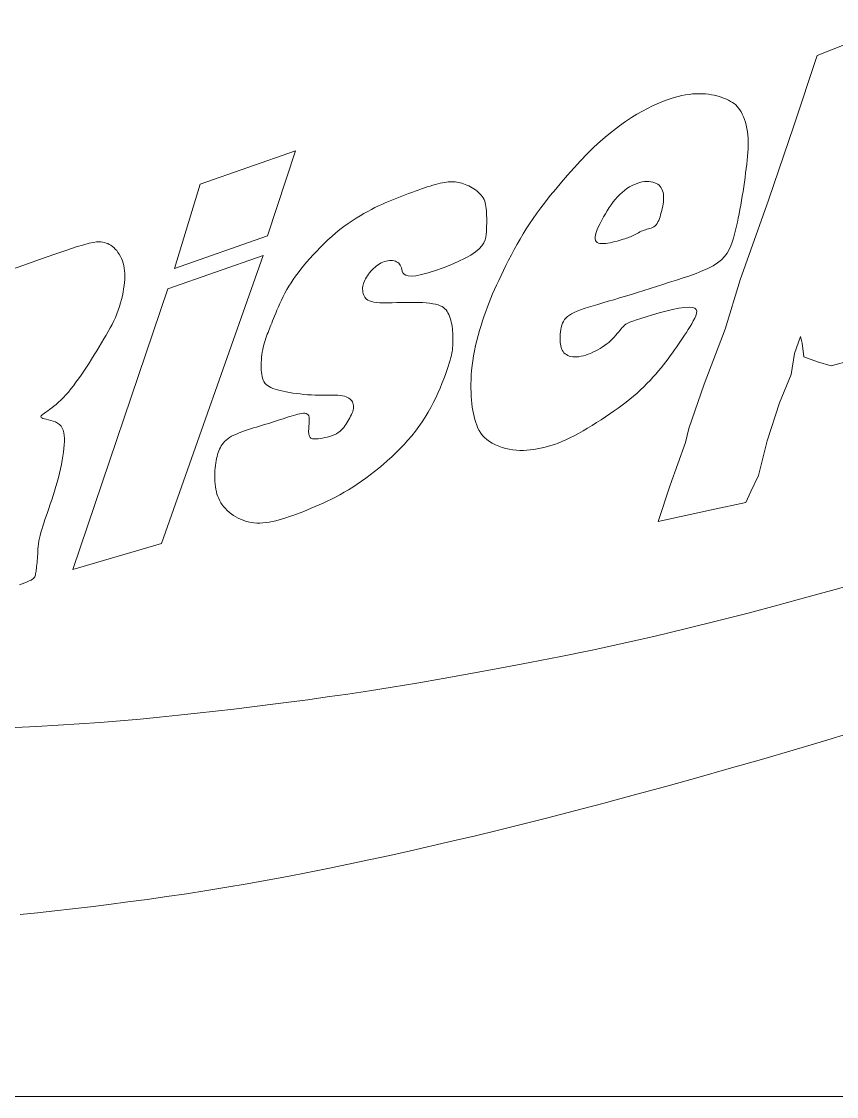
# Model space of a CAD drawing. Header units: millimetres. Extents: x 200 to 5740, y 200 to 4000.
# Drawn here: x 1453.2 to 1551.5, y 204.5 to 334.2 of the extents above; entities that cross this region are included whole.
import ezdxf
from ezdxf.enums import TextEntityAlignment as Align

# ---------------------------------------------------------------- set-up
doc = ezdxf.new("R2010")
doc.units = ezdxf.units.MM
doc.header["$LTSCALE"] = 20
for name, color, linetype, lineweight in [('圖框層', 7, 'Continuous', 20), ('標題 (ISO)', 7, 'Continuous', 50), ('輪廓線層', 7, 'Continuous', 13)]:
    doc.layers.add(name, color=color, linetype=linetype, lineweight=lineweight)
doc.styles.add('文字型式124', font='kaiu.ttf')
doc.styles.add('文字型式61', font='kaiu.ttf')
doc.styles.add('文字型式65', font='kaiu.ttf')
doc.styles.add('文字型式85', font='kaiu.ttf')
doc.styles.add('文字型式88', font='kaiu.ttf')

# ---------------------------------------------------------------- blocks, each defined once
blk = doc.blocks.new('標題欄框 ISO')
at = {"layer": '圖框層', "color": 7}
blk.add_line((85.948, 15.0347), (362.948, 15.0347), dxfattribs=at)
at = {"layer": '輪廓線層', "color": 116}
for p, q in [((153.4051, 21.3137), (153.9165, 21.5191)), ((153.2639, 20.889), (153.4051, 21.3137)), ((152.59, 21.0724), (152.612, 21.0765)), ((152.612, 21.0765), (152.6335, 21.0797)), ((152.6335, 21.0797), (152.6543, 21.0819)), ((152.6543, 21.0819), (152.6745, 21.0832)), ((152.6745, 21.0832), (152.6941, 21.0836)), ((152.6941, 21.0836), (152.7132, 21.0832)), ((152.7132, 21.0832), (152.7317, 21.0821)), ((152.7317, 21.0821), (152.7497, 21.0801)), ((152.7497, 21.0801), (152.7672, 21.0774)), ((152.7672, 21.0774), (152.7841, 21.0741)), ((152.3822, 20.9949), (152.412, 21.0097)), ((152.412, 21.0097), (152.4406, 21.0229)), ((152.4406, 21.0229), (152.468, 21.0345)), ((152.468, 21.0345), (152.4942, 21.0447)), ((152.4942, 21.0447), (152.5195, 21.0534)), ((152.5195, 21.0534), (152.5438, 21.0609)), ((152.5438, 21.0609), (152.5672, 21.0672)), ((152.5672, 21.0672), (152.59, 21.0724)), ((152.7841, 21.0741), (152.8004, 21.0701)), ((152.8004, 21.0701), (152.8161, 21.0657)), ((152.8161, 21.0657), (152.8311, 21.0607)), ((152.8311, 21.0607), (152.8453, 21.0554)), ((152.8453, 21.0554), (152.8588, 21.0497)), ((152.8588, 21.0497), (152.8714, 21.0437)), ((152.8714, 21.0437), (152.8832, 21.0375)), ((152.8832, 21.0375), (152.8942, 21.0308)), ((152.8942, 21.0308), (152.9044, 21.0237)), ((152.9044, 21.0237), (152.914, 21.0158)), ((152.914, 21.0158), (152.9229, 21.0071)), ((152.2847, 20.9391), (152.3184, 20.9598)), ((152.3184, 20.9598), (152.351, 20.9783)), ((152.351, 20.9783), (152.3822, 20.9949)), ((152.9229, 21.0071), (152.9313, 20.9973)), ((152.9313, 20.9973), (152.9392, 20.9863)), ((152.9392, 20.9863), (152.9467, 20.974)), ((152.9467, 20.974), (152.9537, 20.9602)), ((152.9537, 20.9602), (152.9604, 20.945)), ((152.9604, 20.945), (152.9665, 20.9286)), ((152.1764, 20.8625), (152.2136, 20.8907)), ((152.2136, 20.8907), (152.2497, 20.9161)), ((152.2497, 20.9161), (152.2847, 20.9391)), ((152.9665, 20.9286), (152.972, 20.9112)), ((152.972, 20.9112), (152.9769, 20.8929)), ((152.9769, 20.8929), (152.9811, 20.8739)), ((153.111, 20.4407), (153.2639, 20.889)), ((152.0992, 20.7973), (152.1383, 20.8315)), ((152.1383, 20.8315), (152.1764, 20.8625)), ((152.9811, 20.8739), (152.9845, 20.8544)), ((152.9845, 20.8544), (152.987, 20.8345)), ((152.987, 20.8345), (152.9886, 20.8143)), ((152.019, 20.7203), (152.0593, 20.7601)), ((152.0593, 20.7601), (152.0992, 20.7973)), ((152.9884, 20.7514), (152.987, 20.7293)), ((152.9892, 20.7729), (152.9884, 20.7514)), ((152.9886, 20.8143), (152.9893, 20.7938)), ((152.9893, 20.7938), (152.9892, 20.7729)), ((149.686, 20.5378), (150.2595, 20.7397)), ((150.2595, 20.7397), (150.0901, 20.2253)), ((151.9788, 20.6787), (152.019, 20.7203)), ((152.9851, 20.7064), (152.9827, 20.6826)), ((152.987, 20.7293), (152.9851, 20.7064)), ((151.9006, 20.5929), (151.9391, 20.636)), ((151.9391, 20.636), (151.9788, 20.6787)), ((152.9769, 20.6321), (152.9736, 20.6054)), ((152.98, 20.6579), (152.9769, 20.6321)), ((152.9827, 20.6826), (152.98, 20.6579)), ((151.8635, 20.5502), (151.9006, 20.5929)), ((152.97, 20.5781), (152.9662, 20.5503)), ((152.9736, 20.6054), (152.97, 20.5781)), ((149.5296, 20.0299), (149.686, 20.5378)), ((150.961, 20.4883), (150.9807, 20.4955)), ((150.9807, 20.4955), (150.9999, 20.5024)), ((150.9999, 20.5024), (151.0187, 20.509)), ((151.0187, 20.509), (151.0368, 20.5152)), ((151.0368, 20.5152), (151.0543, 20.521)), ((151.0543, 20.521), (151.0712, 20.5264)), ((151.0712, 20.5264), (151.0874, 20.5313)), ((151.0874, 20.5313), (151.1029, 20.5357)), ((151.1029, 20.5357), (151.1177, 20.5397)), ((151.1177, 20.5397), (151.1318, 20.5431)), ((151.1318, 20.5431), (151.1451, 20.5461)), ((151.1451, 20.5461), (151.1577, 20.5485)), ((151.1577, 20.5485), (151.1697, 20.5503)), ((151.1697, 20.5503), (151.181, 20.5516)), ((151.181, 20.5516), (151.1919, 20.5525)), ((151.1919, 20.5525), (151.2025, 20.5527)), ((151.2025, 20.5527), (151.2128, 20.5525)), ((151.2128, 20.5525), (151.2229, 20.5517)), ((151.2229, 20.5517), (151.2329, 20.5505)), ((151.2329, 20.5505), (151.2429, 20.5487)), ((151.2429, 20.5487), (151.253, 20.5464)), ((151.253, 20.5464), (151.2632, 20.5436)), ((151.2632, 20.5436), (151.2733, 20.5403)), ((151.2733, 20.5403), (151.2835, 20.5365)), ((151.2835, 20.5365), (151.2937, 20.5322)), ((151.2937, 20.5322), (151.3039, 20.5274)), ((151.3039, 20.5274), (151.3142, 20.522)), ((151.3142, 20.522), (151.3245, 20.5162)), ((151.3245, 20.5162), (151.3347, 20.5099)), ((151.3347, 20.5099), (151.3446, 20.5031)), ((151.3446, 20.5031), (151.3542, 20.4959)), ((151.3542, 20.4959), (151.3632, 20.4883)), ((151.796, 20.4688), (151.8285, 20.5086)), ((151.8285, 20.5086), (151.8635, 20.5502)), ((152.2284, 20.4884), (152.2429, 20.5004)), ((152.2429, 20.5004), (152.2579, 20.5112)), ((152.2579, 20.5112), (152.2732, 20.5209)), ((152.2732, 20.5209), (152.2886, 20.5294)), ((152.2886, 20.5294), (152.3041, 20.5368)), ((152.3041, 20.5368), (152.3194, 20.5429)), ((152.3194, 20.5429), (152.3346, 20.5477)), ((152.3346, 20.5477), (152.3494, 20.5512)), ((152.3494, 20.5512), (152.3637, 20.5535)), ((152.3637, 20.5535), (152.3774, 20.5544)), ((152.3774, 20.5544), (152.3905, 20.5542)), ((152.3905, 20.5542), (152.4029, 20.5528)), ((152.4029, 20.5528), (152.4146, 20.5504)), ((152.4146, 20.5504), (152.4253, 20.5469)), ((152.4253, 20.5469), (152.4352, 20.5424)), ((152.4352, 20.5424), (152.444, 20.5371)), ((152.444, 20.5371), (152.4519, 20.5309)), ((152.4519, 20.5309), (152.4586, 20.524)), ((152.4586, 20.524), (152.4644, 20.5162)), ((152.4644, 20.5162), (152.4692, 20.5077)), ((152.4692, 20.5077), (152.473, 20.4985)), ((152.473, 20.4985), (152.4759, 20.4886)), ((152.958, 20.4941), (152.9536, 20.4662)), ((152.9622, 20.5222), (152.958, 20.4941)), ((152.9662, 20.5503), (152.9622, 20.5222)), ((150.8001, 20.4245), (150.8201, 20.433)), ((150.8201, 20.433), (150.84, 20.4412)), ((150.84, 20.4412), (150.8601, 20.4493)), ((150.8601, 20.4493), (150.8803, 20.4573)), ((150.8803, 20.4573), (150.9006, 20.4653)), ((150.9006, 20.4653), (150.9208, 20.4731)), ((150.9208, 20.4731), (150.941, 20.4808)), ((150.941, 20.4808), (150.961, 20.4883)), ((151.3632, 20.4883), (151.3717, 20.4804)), ((151.3717, 20.4804), (151.3793, 20.4721)), ((151.3793, 20.4721), (151.386, 20.4635)), ((151.386, 20.4635), (151.3918, 20.4545)), ((151.3918, 20.4545), (151.3965, 20.4453)), ((151.3965, 20.4453), (151.4004, 20.4356)), ((151.4004, 20.4356), (151.4036, 20.4253)), ((151.7393, 20.3961), (151.7663, 20.4314)), ((151.7663, 20.4314), (151.796, 20.4688)), ((152.1631, 20.4137), (152.1754, 20.4304)), ((152.1754, 20.4304), (152.188, 20.4463)), ((152.188, 20.4463), (152.201, 20.4613)), ((152.201, 20.4613), (152.2144, 20.4754)), ((152.2144, 20.4754), (152.2284, 20.4884)), ((152.4759, 20.4886), (152.4779, 20.4781)), ((152.4776, 20.4305), (152.4759, 20.4177)), ((152.4788, 20.4431), (152.4776, 20.4305)), ((152.4779, 20.4781), (152.479, 20.467)), ((152.4793, 20.4552), (152.4788, 20.4431)), ((152.479, 20.467), (152.4793, 20.4552)), ((152.9402, 19.9605), (153.111, 20.4407)), ((152.949, 20.4386), (152.9443, 20.4116)), ((152.9536, 20.4662), (152.949, 20.4386)), ((150.6492, 20.3472), (150.6726, 20.361)), ((150.6726, 20.361), (150.6953, 20.3737)), ((150.6953, 20.3737), (150.7173, 20.3854)), ((150.7173, 20.3854), (150.7387, 20.3962)), ((150.7387, 20.3962), (150.7595, 20.4062)), ((150.7595, 20.4062), (150.7799, 20.4156)), ((150.7799, 20.4156), (150.8001, 20.4245)), ((151.4036, 20.4253), (151.4061, 20.4145)), ((151.4061, 20.4145), (151.4081, 20.403)), ((151.4081, 20.403), (151.4096, 20.3908)), ((151.4096, 20.3908), (151.4108, 20.3778)), ((151.4108, 20.3778), (151.4117, 20.3639)), ((151.4117, 20.3639), (151.4123, 20.3493)), ((151.6918, 20.3303), (151.7146, 20.3625)), ((151.7146, 20.3625), (151.7393, 20.3961)), ((152.1281, 20.3592), (152.1396, 20.378)), ((152.1396, 20.378), (152.1512, 20.3962)), ((152.1512, 20.3962), (152.1631, 20.4137)), ((152.4647, 20.3661), (152.4612, 20.3537)), ((152.4679, 20.3788), (152.4647, 20.3661)), ((152.4709, 20.3917), (152.4679, 20.3788)), ((152.4736, 20.4047), (152.4709, 20.3917)), ((152.4759, 20.4177), (152.4736, 20.4047)), ((152.9394, 20.3851), (152.9343, 20.3591)), ((152.9443, 20.4116), (152.9394, 20.3851)), ((150.5522, 20.2822), (150.5767, 20.3)), ((150.5767, 20.3), (150.6012, 20.3168)), ((150.6012, 20.3168), (150.6254, 20.3325)), ((150.6254, 20.3325), (150.6492, 20.3472)), ((151.4123, 20.3493), (151.4127, 20.334)), ((151.4127, 20.3019), (151.4123, 20.2853)), ((151.4127, 20.334), (151.4128, 20.3181)), ((151.4128, 20.3181), (151.4127, 20.3019)), ((151.6509, 20.2684), (151.6707, 20.2991)), ((151.6707, 20.2991), (151.6918, 20.3303)), ((152.0868, 20.2821), (152.0959, 20.301)), ((152.0959, 20.301), (152.106, 20.3204)), ((152.106, 20.3204), (152.1168, 20.3399)), ((152.1168, 20.3399), (152.1281, 20.3592)), ((152.4395, 20.3008), (152.4338, 20.2929)), ((152.4447, 20.3097), (152.4395, 20.3008)), ((152.4494, 20.3196), (152.4447, 20.3097)), ((152.4537, 20.3303), (152.4494, 20.3196)), ((152.4576, 20.3417), (152.4537, 20.3303)), ((152.4612, 20.3537), (152.4576, 20.3417)), ((152.9237, 20.3086), (152.9181, 20.2839)), ((152.9291, 20.3336), (152.9237, 20.3086)), ((152.9343, 20.3591), (152.9291, 20.3336)), ((150.4791, 20.2229), (150.5032, 20.2437)), ((150.5032, 20.2437), (150.5276, 20.2635)), ((150.5276, 20.2635), (150.5522, 20.2822)), ((151.4094, 20.235), (151.4069, 20.2181)), ((151.4107, 20.2518), (151.4094, 20.235)), ((151.4116, 20.2686), (151.4107, 20.2518)), ((151.4123, 20.2853), (151.4116, 20.2686)), ((151.6138, 20.207), (151.632, 20.2378)), ((151.632, 20.2378), (151.6509, 20.2684)), ((152.0658, 20.2186), (152.0682, 20.2319)), ((152.0682, 20.2319), (152.0726, 20.2472)), ((152.0726, 20.2472), (152.0789, 20.264)), ((152.0789, 20.264), (152.0868, 20.2821)), ((152.3038, 20.2317), (152.296, 20.2277)), ((152.3116, 20.236), (152.3038, 20.2317)), ((152.3196, 20.2405), (152.3116, 20.236)), ((152.3277, 20.245), (152.3196, 20.2405)), ((152.3359, 20.2494), (152.3277, 20.245)), ((152.3442, 20.2535), (152.3359, 20.2494)), ((152.3527, 20.2573), (152.3442, 20.2535)), ((152.3613, 20.2606), (152.3527, 20.2573)), ((152.3701, 20.2634), (152.3613, 20.2606)), ((152.379, 20.2658), (152.3701, 20.2634)), ((152.3878, 20.2681), (152.379, 20.2658)), ((152.3964, 20.2705), (152.3878, 20.2681)), ((152.4048, 20.2733), (152.3964, 20.2705)), ((152.4129, 20.2767), (152.4048, 20.2733)), ((152.4205, 20.2809), (152.4129, 20.2767)), ((152.4275, 20.2863), (152.4205, 20.2809)), ((152.4338, 20.2929), (152.4275, 20.2863)), ((152.9063, 20.2356), (152.9, 20.212)), ((152.9123, 20.2596), (152.9063, 20.2356)), ((152.9181, 20.2839), (152.9123, 20.2596)), ((148.9384, 20.159), (148.9829, 20.1724)), ((148.9829, 20.1724), (149.0167, 20.1815)), ((149.0167, 20.1815), (149.0419, 20.187)), ((149.0419, 20.187), (149.0606, 20.1896)), ((149.0606, 20.1896), (149.0747, 20.1902)), ((149.0747, 20.1902), (149.0863, 20.1895)), ((149.0863, 20.1895), (149.0972, 20.188)), ((149.0972, 20.188), (149.1077, 20.1859)), ((149.1077, 20.1859), (149.1179, 20.183)), ((149.1179, 20.183), (149.1278, 20.1793)), ((149.1278, 20.1793), (149.1373, 20.1748)), ((149.1373, 20.1748), (149.1466, 20.1693)), ((149.1466, 20.1693), (149.1557, 20.1629)), ((150.0901, 20.2253), (149.5296, 20.0299)), ((150.4095, 20.1565), (150.4322, 20.1791)), ((150.4322, 20.1791), (150.4554, 20.2013)), ((150.4554, 20.2013), (150.4791, 20.2229)), ((151.3835, 20.1663), (151.3674, 20.1483)), ((151.3949, 20.1839), (151.3835, 20.1663)), ((151.4024, 20.2012), (151.3949, 20.1839)), ((151.4069, 20.2181), (151.4024, 20.2012)), ((151.5784, 20.1438), (151.5959, 20.1756)), ((151.5959, 20.1756), (151.6138, 20.207)), ((152.0657, 20.2074), (152.0658, 20.2186)), ((152.0679, 20.1984), (152.0657, 20.2074)), ((152.0721, 20.1912), (152.0679, 20.1984)), ((152.0782, 20.1859), (152.0721, 20.1912)), ((152.0859, 20.1822), (152.0782, 20.1859)), ((152.0951, 20.18), (152.0859, 20.1822)), ((152.1057, 20.179), (152.0951, 20.18)), ((152.1174, 20.1792), (152.1057, 20.179)), ((152.13, 20.1803), (152.1174, 20.1792)), ((152.1434, 20.1823), (152.13, 20.1803)), ((152.1572, 20.1849), (152.1434, 20.1823)), ((152.1712, 20.188), (152.1572, 20.1849)), ((152.1852, 20.1914), (152.1712, 20.188)), ((152.1988, 20.195), (152.1852, 20.1914)), ((152.2119, 20.1987), (152.1988, 20.195)), ((152.2242, 20.2022), (152.2119, 20.1987)), ((152.2354, 20.2055), (152.2242, 20.2022)), ((152.2457, 20.2086), (152.2354, 20.2055)), ((152.2552, 20.2115), (152.2457, 20.2086)), ((152.2641, 20.2145), (152.2552, 20.2115)), ((152.2725, 20.2175), (152.2641, 20.2145)), ((152.2805, 20.2206), (152.2725, 20.2175)), ((152.2883, 20.224), (152.2805, 20.2206)), ((152.296, 20.2277), (152.2883, 20.224)), ((152.893, 20.1887), (152.8846, 20.1659)), ((152.9, 20.212), (152.893, 20.1887)), ((148.7214, 20.0857), (148.8091, 20.1162)), ((148.8091, 20.1162), (148.8812, 20.1405)), ((148.8812, 20.1405), (148.9384, 20.159)), ((149.1557, 20.1629), (149.1645, 20.1554)), ((149.1645, 20.1554), (149.1732, 20.1467)), ((149.1732, 20.1467), (149.1816, 20.1371)), ((149.1816, 20.1371), (149.1896, 20.1264)), ((149.1896, 20.1264), (149.1972, 20.1149)), ((149.1972, 20.1149), (149.2042, 20.1025)), ((149.2042, 20.1025), (149.2105, 20.0894)), ((150.064, 20.1081), (149.4514, 18.3695)), ((149.4905, 19.9062), (150.064, 20.1081)), ((150.3463, 20.0886), (150.3665, 20.1111)), ((150.3665, 20.1111), (150.3876, 20.1338)), ((150.3876, 20.1338), (150.4095, 20.1565)), ((151.3173, 20.1105), (151.282, 20.0906)), ((151.3456, 20.1297), (151.3173, 20.1105)), ((151.3674, 20.1483), (151.3456, 20.1297)), ((151.5448, 20.0799), (151.5613, 20.1118)), ((151.5613, 20.1118), (151.5784, 20.1438)), ((152.8465, 20.1018), (152.8276, 20.0822)), ((152.8619, 20.1224), (152.8465, 20.1018)), ((152.8744, 20.1438), (152.8619, 20.1224)), ((152.8846, 20.1659), (152.8744, 20.1438)), ((148.5125, 20.0114), (148.621, 20.0503)), ((148.621, 20.0503), (148.7214, 20.0857)), ((149.2105, 20.0894), (149.2161, 20.0757)), ((149.2161, 20.0757), (149.2208, 20.0614)), ((149.2208, 20.0614), (149.2245, 20.0465)), ((149.2245, 20.0465), (149.2274, 20.0312)), ((150.2918, 20.0243), (150.3089, 20.0452)), ((150.3089, 20.0452), (150.327, 20.0666)), ((150.327, 20.0666), (150.3463, 20.0886)), ((150.7392, 20.037), (150.7305, 20.0291)), ((150.7482, 20.0443), (150.7392, 20.037)), ((150.7575, 20.0512), (150.7482, 20.0443)), ((150.7671, 20.0573), (150.7575, 20.0512)), ((150.7769, 20.0626), (150.7671, 20.0573)), ((150.7869, 20.0672), (150.7769, 20.0626)), ((150.797, 20.0708), (150.7869, 20.0672)), ((150.807, 20.0737), (150.797, 20.0708)), ((150.817, 20.0756), (150.807, 20.0737)), ((150.8268, 20.0768), (150.817, 20.0756)), ((150.8362, 20.0771), (150.8268, 20.0768)), ((150.8453, 20.0765), (150.8362, 20.0771)), ((150.8538, 20.0752), (150.8453, 20.0765)), ((150.8618, 20.073), (150.8538, 20.0752)), ((150.8691, 20.0699), (150.8618, 20.073)), ((150.8758, 20.066), (150.8691, 20.0699)), ((150.8818, 20.0612), (150.8758, 20.066)), ((150.8871, 20.0555), (150.8818, 20.0612)), ((150.8916, 20.0488), (150.8871, 20.0555)), ((150.8955, 20.0412), (150.8916, 20.0488)), ((150.8985, 20.0325), (150.8955, 20.0412)), ((151.1966, 20.0513), (151.1503, 20.0331)), ((151.2411, 20.0707), (151.1966, 20.0513)), ((151.282, 20.0906), (151.2411, 20.0707)), ((151.5135, 20.0172), (151.5288, 20.0483)), ((151.5288, 20.0483), (151.5448, 20.0799)), ((152.7776, 20.0462), (152.7466, 20.0298)), ((152.8048, 20.0636), (152.7776, 20.0462)), ((152.8276, 20.0822), (152.8048, 20.0636)), ((149.2274, 20.0312), (149.2293, 20.0153)), ((149.2293, 20.0153), (149.2304, 19.9988)), ((149.2306, 19.9816), (149.23, 19.9638)), ((149.2304, 19.9988), (149.2306, 19.9816)), ((150.2462, 19.9634), (150.2605, 19.9836)), ((150.2605, 19.9836), (150.2757, 20.0038)), ((150.2757, 20.0038), (150.2918, 20.0243)), ((150.6874, 19.9763), (150.682, 19.9671)), ((150.6933, 19.9854), (150.6874, 19.9763)), ((150.6998, 19.9945), (150.6933, 19.9854)), ((150.7068, 20.0034), (150.6998, 19.9945)), ((150.7143, 20.0122), (150.7068, 20.0034)), ((150.7222, 20.0208), (150.7143, 20.0122)), ((150.7305, 20.0291), (150.7222, 20.0208)), ((150.901, 20.023), (150.8985, 20.0325)), ((150.9037, 20.0131), (150.901, 20.023)), ((150.9078, 20.0036), (150.9037, 20.0131)), ((150.9143, 19.9952), (150.9078, 20.0036)), ((150.9243, 19.9884), (150.9143, 19.9952)), ((150.9388, 19.9841), (150.9243, 19.9884)), ((150.959, 19.9829), (150.9388, 19.9841)), ((150.9859, 19.9855), (150.959, 19.9829)), ((151.0201, 19.9923), (150.9859, 19.9855)), ((151.0602, 20.0029), (151.0201, 19.9923)), ((151.1042, 20.0168), (151.0602, 20.0029)), ((151.1503, 20.0331), (151.1042, 20.0168)), ((151.4851, 19.9575), (151.4989, 19.9868)), ((151.4989, 19.9868), (151.5135, 20.0172)), ((152.5968, 19.9719), (152.5562, 19.9587)), ((152.6368, 19.9854), (152.5968, 19.9719)), ((152.6756, 19.9995), (152.6368, 19.9854)), ((152.7124, 20.0142), (152.6756, 19.9995)), ((152.7466, 20.0298), (152.7124, 20.0142)), ((149.2266, 19.9261), (149.2237, 19.9062)), ((149.2287, 19.9453), (149.2266, 19.9261)), ((149.23, 19.9638), (149.2287, 19.9453)), ((150.2078, 19.9022), (150.2199, 19.9229)), ((150.2199, 19.9229), (150.2327, 19.9433)), ((150.2327, 19.9433), (150.2462, 19.9634)), ((150.6647, 19.9128), (150.6645, 19.9042)), ((150.6657, 19.9217), (150.6647, 19.9128)), ((150.6675, 19.9306), (150.6657, 19.9217)), ((150.67, 19.9397), (150.6675, 19.9306)), ((150.6733, 19.9488), (150.67, 19.9397)), ((150.6774, 19.958), (150.6733, 19.9488)), ((150.682, 19.9671), (150.6774, 19.958)), ((151.4599, 19.9021), (151.4721, 19.9293)), ((151.4721, 19.9293), (151.4851, 19.9575)), ((152.3973, 19.9083), (152.3592, 19.8963)), ((152.436, 19.9206), (152.3973, 19.9083)), ((152.4755, 19.9332), (152.436, 19.9206)), ((152.5155, 19.9459), (152.4755, 19.9332)), ((152.5562, 19.9587), (152.5155, 19.9459)), ((152.85, 19.6624), (152.9402, 19.9605)), ((148.9171, 18.2133), (149.4905, 19.9062)), ((149.2109, 19.843), (149.2051, 19.8213)), ((149.2159, 19.8645), (149.2109, 19.843)), ((149.2202, 19.8856), (149.2159, 19.8645)), ((149.2237, 19.9062), (149.2202, 19.8856)), ((150.175, 19.8386), (150.1853, 19.8598)), ((150.1853, 19.8598), (150.1962, 19.8811)), ((150.1962, 19.8811), (150.2078, 19.9022)), ((150.6645, 19.9042), (150.665, 19.8957)), ((150.665, 19.8957), (150.6662, 19.8874)), ((150.6662, 19.8874), (150.6681, 19.8794)), ((150.6681, 19.8794), (150.6707, 19.8717)), ((150.6707, 19.8717), (150.6739, 19.8643)), ((150.6739, 19.8643), (150.6778, 19.8572)), ((150.6778, 19.8572), (150.6827, 19.8506)), ((150.6827, 19.8506), (150.6888, 19.8445)), ((150.6888, 19.8445), (150.6965, 19.839)), ((151.427, 19.8232), (151.4375, 19.8493)), ((151.4375, 19.8493), (151.4484, 19.8755)), ((151.4484, 19.8755), (151.4599, 19.9021)), ((152.2139, 19.8513), (152.1794, 19.8411)), ((152.2492, 19.862), (152.2139, 19.8513)), ((152.2851, 19.8731), (152.2492, 19.862)), ((152.3218, 19.8845), (152.2851, 19.8731)), ((152.3592, 19.8963), (152.3218, 19.8845)), ((149.1911, 19.7776), (149.1829, 19.756)), ((149.1985, 19.7995), (149.1911, 19.7776)), ((149.2051, 19.8213), (149.1985, 19.7995)), ((150.1404, 19.7595), (150.1481, 19.7778)), ((150.1481, 19.7778), (150.1564, 19.7973)), ((150.1564, 19.7973), (150.1654, 19.8176)), ((150.1654, 19.8176), (150.175, 19.8386)), ((150.6965, 19.839), (150.7061, 19.8341)), ((150.7061, 19.8341), (150.7178, 19.83)), ((150.7178, 19.83), (150.7321, 19.8267)), ((150.7321, 19.8267), (150.7491, 19.8243)), ((150.7491, 19.8243), (150.7691, 19.8229)), ((150.7691, 19.8229), (150.7917, 19.8223)), ((150.7917, 19.8223), (150.8164, 19.8222)), ((150.8164, 19.8222), (150.8426, 19.8227)), ((150.8426, 19.8227), (150.8698, 19.8233)), ((150.8698, 19.8233), (150.8974, 19.8241)), ((150.8974, 19.8241), (150.925, 19.8247)), ((150.925, 19.8247), (150.952, 19.825)), ((150.952, 19.825), (150.978, 19.8249)), ((150.978, 19.8249), (151.0028, 19.8243)), ((151.0028, 19.8243), (151.0262, 19.8232)), ((151.0262, 19.8232), (151.0481, 19.8215)), ((151.0481, 19.8215), (151.0685, 19.8193)), ((151.0685, 19.8193), (151.0872, 19.8165)), ((151.0872, 19.8165), (151.1041, 19.8131)), ((151.1041, 19.8131), (151.1191, 19.8091)), ((151.1191, 19.8091), (151.1321, 19.8045)), ((151.1321, 19.8045), (151.1432, 19.7992)), ((151.1432, 19.7992), (151.1528, 19.7932)), ((151.1528, 19.7932), (151.1609, 19.7865)), ((151.1609, 19.7865), (151.1679, 19.779)), ((151.1679, 19.779), (151.1739, 19.7708)), ((151.4071, 19.7703), (151.4169, 19.797)), ((151.4169, 19.797), (151.427, 19.8232)), ((151.9782, 19.7793), (151.958, 19.7715)), ((152.001, 19.7873), (151.9782, 19.7793)), ((152.0262, 19.7955), (152.001, 19.7873)), ((152.0535, 19.8039), (152.0262, 19.7955)), ((152.0827, 19.8127), (152.0535, 19.8039)), ((152.1136, 19.8218), (152.0827, 19.8127)), ((152.1459, 19.8313), (152.1136, 19.8218)), ((152.1794, 19.8411), (152.1459, 19.8313)), ((152.4928, 19.7715), (152.5331, 19.7812)), ((152.5331, 19.7812), (152.5709, 19.789)), ((152.5709, 19.789), (152.6047, 19.7942)), ((152.6047, 19.7942), (152.6326, 19.7963)), ((152.6326, 19.7963), (152.6534, 19.7948)), ((152.6534, 19.7948), (152.6675, 19.7898)), ((152.6675, 19.7898), (152.6757, 19.7818)), ((152.6757, 19.7818), (152.6789, 19.7714)), ((149.1642, 19.7132), (149.1537, 19.6919)), ((149.174, 19.7345), (149.1642, 19.7132)), ((149.1829, 19.756), (149.174, 19.7345)), ((150.1163, 19.7001), (150.1215, 19.713)), ((150.1215, 19.713), (150.1272, 19.7271)), ((150.1272, 19.7271), (150.1335, 19.7425)), ((150.1335, 19.7425), (150.1404, 19.7595)), ((151.1739, 19.7708), (151.1791, 19.7618)), ((151.1791, 19.7618), (151.1838, 19.7519)), ((151.1838, 19.7519), (151.188, 19.7412)), ((151.188, 19.7412), (151.1919, 19.7298)), ((151.1919, 19.7298), (151.1955, 19.7178)), ((151.1955, 19.7178), (151.1986, 19.7053)), ((151.3786, 19.6853), (151.3879, 19.7145)), ((151.3879, 19.7145), (151.3974, 19.7429)), ((151.3974, 19.7429), (151.4071, 19.7703)), ((151.8818, 19.7209), (151.8751, 19.7103)), ((151.89, 19.7306), (151.8818, 19.7209)), ((151.8997, 19.7396), (151.89, 19.7306)), ((151.9112, 19.748), (151.8997, 19.7396)), ((151.9247, 19.756), (151.9112, 19.748)), ((151.9402, 19.7638), (151.9247, 19.756)), ((151.958, 19.7715), (151.9402, 19.7638)), ((152.2932, 19.7116), (152.3149, 19.7193)), ((152.3149, 19.7193), (152.3419, 19.7282)), ((152.3419, 19.7282), (152.3746, 19.7384)), ((152.3746, 19.7384), (152.4118, 19.7495)), ((152.4118, 19.7495), (152.4518, 19.7608)), ((152.4518, 19.7608), (152.4928, 19.7715)), ((152.6582, 19.7127), (152.6488, 19.6959)), ((152.6667, 19.729), (152.6582, 19.7127)), ((152.6735, 19.7445), (152.6667, 19.729)), ((152.6779, 19.7587), (152.6735, 19.7445)), ((152.6789, 19.7714), (152.6779, 19.7587)), ((149.1305, 19.6488), (149.1179, 19.6268)), ((149.1425, 19.6705), (149.1305, 19.6488)), ((149.1537, 19.6919), (149.1425, 19.6705)), ((150.0941, 19.6437), (150.0984, 19.6548)), ((150.0984, 19.6548), (150.1027, 19.6657)), ((150.1027, 19.6657), (150.107, 19.6767)), ((150.107, 19.6767), (150.1115, 19.6881)), ((150.1115, 19.6881), (150.1163, 19.7001)), ((151.1986, 19.7053), (151.2014, 19.6925)), ((151.2014, 19.6925), (151.2037, 19.6795)), ((151.2037, 19.6795), (151.2056, 19.6664)), ((151.2056, 19.6664), (151.2071, 19.6534)), ((151.2071, 19.6534), (151.2082, 19.6406)), ((151.3609, 19.6251), (151.3695, 19.6554)), ((151.3695, 19.6554), (151.3786, 19.6853)), ((151.8593, 19.6603), (151.8575, 19.6468)), ((151.8618, 19.6736), (151.8593, 19.6603)), ((151.8652, 19.6865), (151.8618, 19.6736)), ((151.8696, 19.6988), (151.8652, 19.6865)), ((151.8751, 19.7103), (151.8696, 19.6988)), ((152.2083, 19.6466), (152.216, 19.6562)), ((152.216, 19.6562), (152.2233, 19.6651)), ((152.2233, 19.6651), (152.2302, 19.6732)), ((152.2302, 19.6732), (152.2368, 19.6802)), ((152.2368, 19.6802), (152.2439, 19.6866)), ((152.2439, 19.6866), (152.2523, 19.6927)), ((152.2523, 19.6927), (152.2628, 19.6986)), ((152.2628, 19.6986), (152.2761, 19.7048)), ((152.2761, 19.7048), (152.2932, 19.7116)), ((152.628, 19.6616), (152.6168, 19.6441)), ((152.6387, 19.6789), (152.628, 19.6616)), ((152.6488, 19.6959), (152.6387, 19.6789)), ((152.7247, 19.3318), (152.85, 19.6624)), ((149.1047, 19.6043), (149.0909, 19.5811)), ((149.1179, 19.6268), (149.1047, 19.6043)), ((150.0725, 19.5826), (150.0766, 19.5958)), ((150.0766, 19.5958), (150.0809, 19.6084)), ((150.0809, 19.6084), (150.0853, 19.6206)), ((150.0853, 19.6206), (150.0898, 19.6324)), ((150.0898, 19.6324), (150.0941, 19.6437)), ((151.2082, 19.6406), (151.2089, 19.628)), ((151.2091, 19.5926), (151.2088, 19.5819)), ((151.2089, 19.628), (151.2092, 19.6158)), ((151.2093, 19.6039), (151.2091, 19.5926)), ((151.2092, 19.6158), (151.2093, 19.6039)), ((151.3454, 19.5638), (151.3528, 19.5945)), ((151.3528, 19.5945), (151.3609, 19.6251)), ((151.8559, 19.6201), (151.8557, 19.6073)), ((151.8557, 19.6073), (151.8559, 19.5951)), ((151.8564, 19.6333), (151.8559, 19.6201)), ((151.8559, 19.5951), (151.8564, 19.5836)), ((151.8575, 19.6468), (151.8564, 19.6333)), ((151.8564, 19.5836), (151.8574, 19.5728)), ((152.1363, 19.5738), (152.1487, 19.5838)), ((152.1487, 19.5838), (152.1604, 19.5941)), ((152.1604, 19.5941), (152.1714, 19.6047)), ((152.1714, 19.6047), (152.1816, 19.6154)), ((152.1816, 19.6154), (152.1911, 19.6261)), ((152.1911, 19.6261), (152.2, 19.6365)), ((152.2, 19.6365), (152.2083, 19.6466)), ((152.5812, 19.591), (152.569, 19.5732)), ((152.5933, 19.6087), (152.5812, 19.591)), ((152.6052, 19.6265), (152.5933, 19.6087)), ((152.6168, 19.6441), (152.6052, 19.6265)), ((153.304, 19.6198), (153.2689, 19.5171)), ((153.314, 19.5797), (153.304, 19.6198)), ((149.0617, 19.5329), (149.0464, 19.5082)), ((149.0765, 19.5573), (149.0617, 19.5329)), ((149.0909, 19.5811), (149.0765, 19.5573)), ((150.0571, 19.5093), (150.0593, 19.5249)), ((150.0593, 19.5249), (150.062, 19.5402)), ((150.062, 19.5402), (150.0651, 19.5549)), ((150.0651, 19.5549), (150.0686, 19.569)), ((150.0686, 19.569), (150.0725, 19.5826)), ((151.2043, 19.5278), (151.2024, 19.5178)), ((151.2057, 19.5369), (151.2043, 19.5278)), ((151.2066, 19.5453), (151.2057, 19.5369)), ((151.2073, 19.5537), (151.2066, 19.5453)), ((151.2078, 19.5624), (151.2073, 19.5537)), ((151.2083, 19.5717), (151.2078, 19.5624)), ((151.2088, 19.5819), (151.2083, 19.5717)), ((151.3331, 19.5027), (151.3388, 19.5331)), ((151.3388, 19.5331), (151.3454, 19.5638)), ((151.8574, 19.5728), (151.859, 19.5626)), ((151.859, 19.5626), (151.8612, 19.553)), ((151.8612, 19.553), (151.8642, 19.5441)), ((151.8642, 19.5441), (151.868, 19.5359)), ((151.868, 19.5359), (151.8728, 19.5283)), ((151.8728, 19.5283), (151.8785, 19.5213)), ((151.8785, 19.5213), (151.8852, 19.5151)), ((152.0381, 19.5173), (152.0526, 19.5236)), ((152.0526, 19.5236), (152.0672, 19.5306)), ((152.0672, 19.5306), (152.0816, 19.5382)), ((152.0816, 19.5382), (152.0958, 19.5464)), ((152.0958, 19.5464), (152.1097, 19.5551)), ((152.1097, 19.5551), (152.1233, 19.5643)), ((152.1233, 19.5643), (152.1363, 19.5738)), ((152.532, 19.5202), (152.5192, 19.5024)), ((152.5445, 19.5378), (152.532, 19.5202)), ((152.5568, 19.5555), (152.5445, 19.5378)), ((152.569, 19.5732), (152.5568, 19.5555)), ((153.324, 19.4971), (153.314, 19.5797)), ((149.0151, 19.4585), (148.9992, 19.4339)), ((149.0308, 19.4833), (149.0151, 19.4585)), ((149.0464, 19.5082), (149.0308, 19.4833)), ((150.0529, 19.4462), (150.0532, 19.4617)), ((150.0532, 19.4617), (150.054, 19.4775)), ((150.054, 19.4775), (150.0553, 19.4934)), ((150.0553, 19.4934), (150.0571, 19.5093)), ((151.1864, 19.4586), (151.1798, 19.4377)), ((151.1919, 19.4771), (151.1864, 19.4586)), ((151.1963, 19.4929), (151.1919, 19.4771)), ((151.1998, 19.5063), (151.1963, 19.4929)), ((151.2024, 19.5178), (151.1998, 19.5063)), ((151.3246, 19.4433), (151.3284, 19.4727)), ((151.3284, 19.4727), (151.3331, 19.5027)), ((151.8852, 19.5151), (151.8928, 19.5097)), ((151.8928, 19.5097), (151.9013, 19.505)), ((151.9013, 19.505), (151.9107, 19.5013)), ((151.9107, 19.5013), (151.9208, 19.4984)), ((151.9208, 19.4984), (151.9317, 19.4966)), ((151.9317, 19.4966), (151.9433, 19.4957)), ((151.9433, 19.4957), (151.9555, 19.496)), ((151.9555, 19.496), (151.9684, 19.4973)), ((151.9684, 19.4973), (151.9817, 19.4995)), ((151.9817, 19.4995), (151.9954, 19.5027)), ((151.9954, 19.5027), (152.0094, 19.5068)), ((152.0094, 19.5068), (152.0237, 19.5116)), ((152.0237, 19.5116), (152.0381, 19.5173)), ((152.4925, 19.4665), (152.4784, 19.4483)), ((152.5061, 19.4846), (152.4925, 19.4665)), ((152.5192, 19.5024), (152.5061, 19.4846)), ((153.2689, 19.5171), (153.2488, 19.3894)), ((153.4067, 19.467), (153.324, 19.4971)), ((153.4895, 19.442), (153.4067, 19.467)), ((153.6073, 19.4745), (153.4895, 19.442)), ((148.9833, 19.4099), (148.9674, 19.3866)), ((148.9992, 19.4339), (148.9833, 19.4099)), ((150.0529, 19.4311), (150.0529, 19.4462)), ((150.0535, 19.4166), (150.0529, 19.4311)), ((150.0545, 19.4029), (150.0535, 19.4166)), ((150.056, 19.39), (150.0545, 19.4029)), ((150.0582, 19.378), (150.056, 19.39)), ((151.1634, 19.3896), (151.1537, 19.3632)), ((151.1721, 19.4145), (151.1634, 19.3896)), ((151.1798, 19.4377), (151.1721, 19.4145)), ((151.3196, 19.3862), (151.3217, 19.4144)), ((151.3217, 19.4144), (151.3246, 19.4433)), ((152.4319, 19.3922), (152.415, 19.3731)), ((152.4481, 19.4112), (152.4319, 19.3922)), ((152.4636, 19.4299), (152.4481, 19.4112)), ((152.4784, 19.4483), (152.4636, 19.4299)), ((153.2488, 19.3894), (153.1787, 19.2191)), ((148.9362, 19.3426), (148.9207, 19.3221)), ((148.9517, 19.3641), (148.9362, 19.3426)), ((148.9674, 19.3866), (148.9517, 19.3641)), ((150.0612, 19.3667), (150.0582, 19.378)), ((150.065, 19.3563), (150.0612, 19.3667)), ((150.0698, 19.3466), (150.065, 19.3563)), ((150.0756, 19.3379), (150.0698, 19.3466)), ((150.0826, 19.33), (150.0756, 19.3379)), ((150.0909, 19.3229), (150.0826, 19.33)), ((151.143, 19.3356), (151.1313, 19.3071)), ((151.1537, 19.3632), (151.143, 19.3356)), ((151.3177, 19.3322), (151.3183, 19.3588)), ((151.3177, 19.3065), (151.3177, 19.3322)), ((151.3183, 19.3588), (151.3196, 19.3862)), ((152.3789, 19.3348), (152.3598, 19.3157)), ((152.3973, 19.354), (152.3789, 19.3348)), ((152.415, 19.3731), (152.3973, 19.354)), ((152.6316, 19.0645), (152.7247, 19.3318)), ((148.8753, 19.2669), (148.8604, 19.2508)), ((148.8903, 19.2842), (148.8753, 19.2669)), ((148.9055, 19.3026), (148.8903, 19.2842)), ((148.9207, 19.3221), (148.9055, 19.3026)), ((150.1004, 19.3166), (150.0909, 19.3229)), ((150.1112, 19.3109), (150.1004, 19.3166)), ((150.1234, 19.3058), (150.1112, 19.3109)), ((150.1368, 19.3012), (150.1234, 19.3058)), ((150.1515, 19.2969), (150.1368, 19.3012)), ((150.1676, 19.2929), (150.1515, 19.2969)), ((150.1849, 19.289), (150.1676, 19.2929)), ((150.2036, 19.2852), (150.1849, 19.289)), ((150.2234, 19.2816), (150.2036, 19.2852)), ((150.2442, 19.2782), (150.2234, 19.2816)), ((150.2657, 19.275), (150.2442, 19.2782)), ((150.2878, 19.2722), (150.2657, 19.275)), ((150.3103, 19.2699), (150.2878, 19.2722)), ((150.333, 19.268), (150.3103, 19.2699)), ((150.3557, 19.2667), (150.333, 19.268)), ((150.3782, 19.2659), (150.3557, 19.2667)), ((150.4003, 19.2657), (150.3782, 19.2659)), ((150.4218, 19.2657), (150.4003, 19.2657)), ((150.4427, 19.2659), (150.4218, 19.2657)), ((150.4626, 19.2661), (150.4427, 19.2659)), ((150.4815, 19.2661), (150.4626, 19.2661)), ((150.4991, 19.2658), (150.4815, 19.2661)), ((150.5152, 19.265), (150.4991, 19.2658)), ((150.5298, 19.2635), (150.5152, 19.265)), ((150.5428, 19.2614), (150.5298, 19.2635)), ((150.5545, 19.2587), (150.5428, 19.2614)), ((150.5647, 19.2553), (150.5545, 19.2587)), ((151.1187, 19.2782), (151.1052, 19.2491)), ((151.1313, 19.3071), (151.1187, 19.2782)), ((151.3184, 19.2819), (151.3177, 19.3065)), ((151.3195, 19.2583), (151.3184, 19.2819)), ((152.2981, 19.2596), (152.2761, 19.2414)), ((152.3194, 19.278), (152.2981, 19.2596)), ((152.3399, 19.2968), (152.3194, 19.278)), ((152.3598, 19.3157), (152.3399, 19.2968)), ((148.8029, 19.1985), (148.7897, 19.1882)), ((148.8168, 19.2098), (148.8029, 19.1985)), ((148.8311, 19.2223), (148.8168, 19.2098)), ((148.8457, 19.2359), (148.8311, 19.2223)), ((148.8604, 19.2508), (148.8457, 19.2359)), ((150.5737, 19.2514), (150.5647, 19.2553)), ((150.5816, 19.247), (150.5737, 19.2514)), ((150.5884, 19.242), (150.5816, 19.247)), ((150.5942, 19.2365), (150.5884, 19.242)), ((150.599, 19.2306), (150.5942, 19.2365)), ((150.603, 19.2242), (150.599, 19.2306)), ((150.6061, 19.2173), (150.603, 19.2242)), ((150.6083, 19.21), (150.6061, 19.2173)), ((150.6095, 19.2023), (150.6083, 19.21)), ((150.609, 19.1856), (150.6097, 19.1941)), ((150.6097, 19.1941), (150.6095, 19.2023)), ((151.0907, 19.2199), (151.0752, 19.1907)), ((151.1052, 19.2491), (151.0907, 19.2199)), ((151.3211, 19.2358), (151.3195, 19.2583)), ((151.3233, 19.2141), (151.3211, 19.2358)), ((151.3259, 19.1934), (151.3233, 19.2141)), ((152.2299, 19.2055), (152.2058, 19.1877)), ((152.2533, 19.2233), (152.2299, 19.2055)), ((152.2761, 19.2414), (152.2533, 19.2233)), ((153.1787, 19.2191), (153.1035, 18.9887)), ((148.7246, 19.1371), (148.724, 19.1335)), ((148.724, 19.1335), (148.7258, 19.1304)), ((148.7272, 19.1411), (148.7246, 19.1371)), ((148.7258, 19.1304), (148.7299, 19.1275)), ((148.7317, 19.1456), (148.7272, 19.1411)), ((148.738, 19.1508), (148.7317, 19.1456)), ((148.7458, 19.1566), (148.738, 19.1508)), ((148.7551, 19.1632), (148.7458, 19.1566)), ((148.7656, 19.1706), (148.7551, 19.1632)), ((148.7772, 19.1789), (148.7656, 19.1706)), ((148.7897, 19.1882), (148.7772, 19.1789)), ((150.2018, 19.1283), (150.2177, 19.1335)), ((150.2177, 19.1335), (150.233, 19.1383)), ((150.233, 19.1383), (150.2476, 19.1428)), ((150.2476, 19.1428), (150.2615, 19.1468)), ((150.2615, 19.1468), (150.2745, 19.1504)), ((150.2745, 19.1504), (150.2867, 19.1532)), ((150.2867, 19.1532), (150.2978, 19.1552)), ((150.2978, 19.1552), (150.3079, 19.1562)), ((150.3079, 19.1562), (150.3168, 19.156)), ((150.3168, 19.156), (150.3244, 19.1544)), ((150.3244, 19.1544), (150.3308, 19.1513)), ((150.3308, 19.1513), (150.3357, 19.1465)), ((150.3357, 19.1465), (150.3392, 19.1399)), ((150.3392, 19.1399), (150.3414, 19.1318)), ((150.3414, 19.1318), (150.3425, 19.1224)), ((150.5869, 19.1278), (150.5922, 19.1379)), ((150.5922, 19.1379), (150.597, 19.1479)), ((150.597, 19.1479), (150.6012, 19.1577)), ((150.6012, 19.1577), (150.6047, 19.1673)), ((150.6047, 19.1673), (150.6074, 19.1766)), ((150.6074, 19.1766), (150.609, 19.1856)), ((151.0413, 19.1328), (151.0228, 19.1041)), ((151.0587, 19.1617), (151.0413, 19.1328)), ((151.0752, 19.1907), (151.0587, 19.1617)), ((151.3291, 19.1734), (151.3259, 19.1934)), ((151.3327, 19.1542), (151.3291, 19.1734)), ((151.3369, 19.1356), (151.3327, 19.1542)), ((151.3416, 19.1177), (151.3369, 19.1356)), ((152.1294, 19.1347), (152.1027, 19.117)), ((152.1555, 19.1524), (152.1294, 19.1347)), ((152.181, 19.1701), (152.1555, 19.1524)), ((152.2058, 19.1877), (152.181, 19.1701)), ((148.7299, 19.1275), (148.7366, 19.1248)), ((148.7366, 19.1248), (148.746, 19.1223)), ((148.746, 19.1223), (148.7575, 19.1197)), ((148.7575, 19.1197), (148.7705, 19.1168)), ((148.7705, 19.1168), (148.7845, 19.1132)), ((148.7845, 19.1132), (148.7987, 19.1089)), ((148.7987, 19.1089), (148.8126, 19.1035)), ((148.8126, 19.1035), (148.8256, 19.0968)), ((148.8256, 19.0968), (148.837, 19.0886)), ((148.837, 19.0886), (148.8464, 19.0787)), ((148.8464, 19.0787), (148.8538, 19.067)), ((148.8538, 19.067), (148.8594, 19.0538)), ((149.989, 19.0617), (150.0072, 19.0674)), ((150.0072, 19.0674), (150.0254, 19.073)), ((150.0254, 19.073), (150.0436, 19.0786)), ((150.0436, 19.0786), (150.0618, 19.0841)), ((150.0618, 19.0841), (150.08, 19.0896)), ((150.08, 19.0896), (150.0981, 19.0951)), ((150.0981, 19.0951), (150.116, 19.1007)), ((150.116, 19.1007), (150.1338, 19.1062)), ((150.1338, 19.1062), (150.1513, 19.1118)), ((150.1513, 19.1118), (150.1685, 19.1174)), ((150.1685, 19.1174), (150.1854, 19.1229)), ((150.1854, 19.1229), (150.2018, 19.1283)), ((150.3401, 19.0693), (150.3395, 19.0597)), ((150.3409, 19.0797), (150.3401, 19.0693)), ((150.3418, 19.0905), (150.3409, 19.0797)), ((150.3425, 19.1015), (150.3418, 19.0905)), ((150.3425, 19.1224), (150.3428, 19.1122)), ((150.3428, 19.1122), (150.3425, 19.1015)), ((150.5438, 19.062), (150.5508, 19.0705)), ((150.5508, 19.0705), (150.5573, 19.0794)), ((150.5573, 19.0794), (150.5634, 19.0886)), ((150.5634, 19.0886), (150.5694, 19.0981)), ((150.5694, 19.0981), (150.5754, 19.1079)), ((150.5754, 19.1079), (150.5813, 19.1178)), ((150.5813, 19.1178), (150.5869, 19.1278)), ((151.0032, 19.0759), (150.9825, 19.0481)), ((151.0228, 19.1041), (151.0032, 19.0759)), ((151.3468, 19.1002), (151.3416, 19.1177)), ((151.3528, 19.0833), (151.3468, 19.1002)), ((151.3596, 19.067), (151.3528, 19.0833)), ((151.3674, 19.0514), (151.3596, 19.067)), ((152.0206, 19.0653), (151.9933, 19.0491)), ((152.048, 19.0821), (152.0206, 19.0653)), ((152.0755, 19.0994), (152.048, 19.0821)), ((152.1027, 19.117), (152.0755, 19.0994)), ((152.6116, 18.9794), (152.6316, 19.0645)), ((148.8594, 19.0538), (148.8633, 19.0389)), ((148.8633, 19.0389), (148.8657, 19.0226)), ((148.8657, 19.0226), (148.8668, 19.0048)), ((148.8668, 19.0048), (148.8667, 18.9857)), ((149.8413, 18.9941), (149.8512, 19.002)), ((149.8512, 19.002), (149.8623, 19.0096)), ((149.8623, 19.0096), (149.8749, 19.0169)), ((149.8749, 19.0169), (149.8887, 19.024)), ((149.8887, 19.024), (149.9036, 19.0307)), ((149.9036, 19.0307), (149.9194, 19.0373)), ((149.9194, 19.0373), (149.9361, 19.0436)), ((149.9361, 19.0436), (149.9533, 19.0498)), ((149.9533, 19.0498), (149.971, 19.0558)), ((149.971, 19.0558), (149.989, 19.0617)), ((150.3395, 19.0597), (150.3391, 19.0508)), ((150.3391, 19.0508), (150.3391, 19.0428)), ((150.3391, 19.0428), (150.3395, 19.0354)), ((150.3395, 19.0354), (150.3404, 19.0289)), ((150.3404, 19.0289), (150.3417, 19.023)), ((150.3417, 19.023), (150.3435, 19.0179)), ((150.3435, 19.0179), (150.3458, 19.0135)), ((150.3458, 19.0135), (150.3488, 19.0098)), ((150.3488, 19.0098), (150.3525, 19.0067)), ((150.3525, 19.0067), (150.3571, 19.0044)), ((150.3571, 19.0044), (150.3627, 19.0027)), ((150.3627, 19.0027), (150.3693, 19.0017)), ((150.3693, 19.0017), (150.3771, 19.0014)), ((150.3771, 19.0014), (150.3863, 19.0017)), ((150.3863, 19.0017), (150.397, 19.0026)), ((150.397, 19.0026), (150.4092, 19.0042)), ((150.4092, 19.0042), (150.4225, 19.0064)), ((150.4225, 19.0064), (150.4367, 19.0093)), ((150.4367, 19.0093), (150.4513, 19.0128)), ((150.4513, 19.0128), (150.466, 19.0168)), ((150.466, 19.0168), (150.4803, 19.0215)), ((150.4803, 19.0215), (150.4939, 19.0268)), ((150.4939, 19.0268), (150.5064, 19.0328)), ((150.5064, 19.0328), (150.5175, 19.0393)), ((150.5175, 19.0393), (150.5273, 19.0464)), ((150.5273, 19.0464), (150.536, 19.0539)), ((150.536, 19.0539), (150.5438, 19.062)), ((150.9608, 19.0208), (150.938, 18.9941)), ((150.9825, 19.0481), (150.9608, 19.0208)), ((151.3765, 19.0365), (151.3674, 19.0514)), ((151.387, 19.0224), (151.3765, 19.0365)), ((151.3991, 19.0092), (151.387, 19.0224)), ((151.413, 18.9968), (151.3991, 19.0092)), ((151.9146, 19.0069), (151.8901, 18.9954)), ((151.9401, 19.0198), (151.9146, 19.0069)), ((151.9664, 19.0339), (151.9401, 19.0198)), ((151.9933, 19.0491), (151.9664, 19.0339)), ((148.8638, 18.9436), (148.8611, 18.9208)), ((148.8657, 18.9652), (148.8638, 18.9436)), ((148.8667, 18.9857), (148.8657, 18.9652)), ((149.7979, 18.9293), (149.8023, 18.9397)), ((149.8023, 18.9397), (149.8071, 18.9496)), ((149.8071, 18.9496), (149.8124, 18.9592)), ((149.8124, 18.9592), (149.8183, 18.9685)), ((149.8183, 18.9685), (149.825, 18.9774)), ((149.825, 18.9774), (149.8326, 18.9859)), ((149.8326, 18.9859), (149.8413, 18.9941)), ((150.8901, 18.9425), (150.8652, 18.9177)), ((150.9144, 18.968), (150.8901, 18.9425)), ((150.938, 18.9941), (150.9144, 18.968)), ((151.4287, 18.9854), (151.413, 18.9968)), ((151.4462, 18.9749), (151.4287, 18.9854)), ((151.465, 18.9655), (151.4462, 18.9749)), ((151.485, 18.9572), (151.465, 18.9655)), ((151.5058, 18.95), (151.485, 18.9572)), ((151.5271, 18.944), (151.5058, 18.95)), ((151.5487, 18.9391), (151.5271, 18.944)), ((151.5704, 18.9356), (151.5487, 18.9391)), ((151.5917, 18.9333), (151.5704, 18.9356)), ((151.6753, 18.9353), (151.6546, 18.9334)), ((151.6959, 18.9381), (151.6753, 18.9353)), ((151.7164, 18.9416), (151.6959, 18.9381)), ((151.7371, 18.9457), (151.7164, 18.9416)), ((151.7578, 18.9503), (151.7371, 18.9457)), ((151.7787, 18.9555), (151.7578, 18.9503)), ((151.7999, 18.9616), (151.7787, 18.9555)), ((151.8215, 18.9684), (151.7999, 18.9616)), ((151.8437, 18.9763), (151.8215, 18.9684)), ((151.8665, 18.9852), (151.8437, 18.9763)), ((151.8901, 18.9954), (151.8665, 18.9852)), ((152.5188, 18.7214), (152.6116, 18.9794)), ((153.1035, 18.9887), (153.0508, 18.7808)), ((148.8535, 18.8725), (148.8487, 18.8471)), ((148.8577, 18.8971), (148.8535, 18.8725)), ((148.8611, 18.9208), (148.8577, 18.8971)), ((149.7791, 18.8563), (149.7814, 18.87)), ((149.7814, 18.87), (149.784, 18.8831)), ((149.784, 18.8831), (149.7869, 18.8955)), ((149.7869, 18.8955), (149.7902, 18.9073)), ((149.7902, 18.9073), (149.7939, 18.9185)), ((149.7939, 18.9185), (149.7979, 18.9293)), ((150.814, 18.8701), (150.7881, 18.8474)), ((150.8398, 18.8935), (150.814, 18.8701)), ((150.8652, 18.9177), (150.8398, 18.8935)), ((151.6129, 18.9323), (151.5917, 18.9333)), ((151.6338, 18.9323), (151.6129, 18.9323)), ((151.6546, 18.9334), (151.6338, 18.9323)), ((148.8431, 18.8211), (148.8369, 18.7946)), ((148.8487, 18.8471), (148.8431, 18.8211)), ((149.7735, 18.7945), (149.7743, 18.8108)), ((149.7743, 18.8108), (149.7756, 18.8266)), ((149.7756, 18.8266), (149.7772, 18.8419)), ((149.7772, 18.8419), (149.7791, 18.8563)), ((150.762, 18.8254), (150.7358, 18.8042)), ((150.7881, 18.8474), (150.762, 18.8254)), ((148.8228, 18.7405), (148.8149, 18.7133)), ((148.8301, 18.7677), (148.8228, 18.7405)), ((148.8369, 18.7946), (148.8301, 18.7677)), ((149.7731, 18.778), (149.7735, 18.7945)), ((149.7732, 18.7613), (149.7731, 18.778)), ((149.7738, 18.7448), (149.7732, 18.7613)), ((149.775, 18.7284), (149.7738, 18.7448)), ((150.6572, 18.7455), (150.631, 18.7276)), ((150.6834, 18.7643), (150.6572, 18.7455)), ((150.7096, 18.7838), (150.6834, 18.7643)), ((150.7358, 18.8042), (150.7096, 18.7838)), ((153.0508, 18.7808), (153.0051, 18.6838)), ((148.8067, 18.6861), (148.7983, 18.6592)), ((148.8149, 18.7133), (148.8067, 18.6861)), ((149.7769, 18.7126), (149.775, 18.7284)), ((149.7794, 18.6972), (149.7769, 18.7126)), ((149.7826, 18.6825), (149.7794, 18.6972)), ((149.7865, 18.6683), (149.7826, 18.6825)), ((150.5527, 18.6791), (150.5269, 18.6646)), ((150.5787, 18.6944), (150.5527, 18.6791)), ((150.6048, 18.7105), (150.5787, 18.6944)), ((150.631, 18.7276), (150.6048, 18.7105)), ((152.4462, 18.5035), (152.5188, 18.7214)), ((153.0051, 18.6838), (152.975, 18.6187)), ((148.7897, 18.6329), (148.7811, 18.6071)), ((148.7983, 18.6592), (148.7897, 18.6329)), ((149.7912, 18.6545), (149.7865, 18.6683)), ((149.7967, 18.6413), (149.7912, 18.6545)), ((149.8031, 18.6284), (149.7967, 18.6413)), ((149.8104, 18.616), (149.8031, 18.6284)), ((149.8185, 18.6039), (149.8104, 18.616)), ((150.4261, 18.6141), (150.4018, 18.6031)), ((150.4508, 18.6257), (150.4261, 18.6141)), ((150.4759, 18.638), (150.4508, 18.6257)), ((150.5012, 18.6509), (150.4759, 18.638)), ((150.5269, 18.6646), (150.5012, 18.6509)), ((152.975, 18.6187), (152.767, 18.5737)), ((148.7644, 18.5584), (148.7565, 18.5358)), ((148.7727, 18.5823), (148.7644, 18.5584)), ((148.7811, 18.6071), (148.7727, 18.5823)), ((149.8276, 18.5921), (149.8185, 18.6039)), ((149.8376, 18.5807), (149.8276, 18.5921)), ((149.8485, 18.5698), (149.8376, 18.5807)), ((149.8601, 18.5593), (149.8485, 18.5698)), ((149.8725, 18.5494), (149.8601, 18.5593)), ((149.8855, 18.5402), (149.8725, 18.5494)), ((150.2658, 18.5474), (150.2445, 18.5397)), ((150.2875, 18.5555), (150.2658, 18.5474)), ((150.3095, 18.5641), (150.2875, 18.5555)), ((150.3319, 18.5732), (150.3095, 18.5641)), ((150.3547, 18.5827), (150.3319, 18.5732)), ((150.378, 18.5926), (150.3547, 18.5827)), ((150.4018, 18.6031), (150.378, 18.5926)), ((152.767, 18.5737), (152.4462, 18.5035)), ((148.742, 18.4938), (148.7355, 18.4742)), ((148.749, 18.5143), (148.742, 18.4938)), ((148.7565, 18.5358), (148.749, 18.5143)), ((149.8992, 18.5316), (149.8855, 18.5402)), ((149.9134, 18.5237), (149.8992, 18.5316)), ((149.9281, 18.5166), (149.9134, 18.5237)), ((149.9434, 18.5103), (149.9281, 18.5166)), ((149.9591, 18.505), (149.9434, 18.5103)), ((149.9753, 18.5006), (149.9591, 18.505)), ((149.992, 18.4971), (149.9753, 18.5006)), ((150.0091, 18.4947), (149.992, 18.4971)), ((150.0268, 18.4934), (150.0091, 18.4947)), ((150.0448, 18.4932), (150.0268, 18.4934)), ((150.0633, 18.4942), (150.0448, 18.4932)), ((150.0823, 18.4962), (150.0633, 18.4942)), ((150.1016, 18.4992), (150.0823, 18.4962)), ((150.1212, 18.5031), (150.1016, 18.4992)), ((150.1411, 18.5078), (150.1212, 18.5031)), ((150.1614, 18.5131), (150.1411, 18.5078)), ((150.1818, 18.5191), (150.1614, 18.5131)), ((150.2025, 18.5256), (150.1818, 18.5191)), ((150.2234, 18.5324), (150.2025, 18.5256)), ((150.2445, 18.5397), (150.2234, 18.5324)), ((148.7197, 18.4196), (148.7158, 18.4025)), ((148.7243, 18.4372), (148.7197, 18.4196)), ((148.7295, 18.4553), (148.7243, 18.4372)), ((148.7355, 18.4742), (148.7295, 18.4553)), ((148.7086, 18.3533), (148.7072, 18.3378)), ((148.7104, 18.3693), (148.7086, 18.3533)), ((148.7127, 18.3857), (148.7104, 18.3693)), ((148.7158, 18.4025), (148.7127, 18.3857)), ((149.4514, 18.3695), (148.9171, 18.2133)), ((148.7045, 18.294), (148.7037, 18.2805)), ((148.7053, 18.3081), (148.7045, 18.294)), ((148.7062, 18.3227), (148.7053, 18.3081)), ((148.7072, 18.3378), (148.7062, 18.3227)), ((148.6979, 18.2221), (148.6966, 18.2125)), ((148.6992, 18.2324), (148.6979, 18.2221)), ((148.7004, 18.2435), (148.6992, 18.2324)), ((148.7016, 18.2552), (148.7004, 18.2435)), ((148.7027, 18.2675), (148.7016, 18.2552)), ((148.7037, 18.2805), (148.7027, 18.2675)), ((148.6796, 18.1599), (148.6733, 18.1549)), ((148.6844, 18.165), (148.6796, 18.1599)), ((148.6878, 18.1703), (148.6844, 18.165)), ((148.6902, 18.1758), (148.6878, 18.1703)), ((148.6919, 18.1818), (148.6902, 18.1758)), ((148.6932, 18.1884), (148.6919, 18.1818)), ((148.6942, 18.1956), (148.6932, 18.1884)), ((148.6954, 18.2036), (148.6942, 18.1956)), ((148.6966, 18.2125), (148.6954, 18.2036)), ((148.6126, 18.1273), (148.5954, 18.1212)), ((148.6283, 18.1332), (148.6126, 18.1273)), ((148.6424, 18.1389), (148.6283, 18.1332)), ((148.6547, 18.1444), (148.6424, 18.1389)), ((148.6651, 18.1498), (148.6547, 18.1444)), ((148.6733, 18.1549), (148.6651, 18.1498))]:
    blk.add_line(p, q, dxfattribs=at)
at = {"layer": '輪廓線層', "color": 1}
for p, q in [((153.3437, 18.0459), (153.5143, 18.0936)), ((153.5143, 18.0936), (153.6793, 18.1406)), ((153.1681, 17.998), (153.3437, 18.0459)), ((152.9882, 17.9502), (153.1681, 17.998)), ((152.618, 17.8568), (152.8046, 17.903)), ((152.8046, 17.903), (152.9882, 17.9502)), ((152.4292, 17.812), (152.618, 17.8568)), ((152.0484, 17.7279), (152.2388, 17.769)), ((152.2388, 17.769), (152.4292, 17.812)), ((151.8594, 17.6889), (152.0484, 17.7279)), ((151.4922, 17.6175), (151.6735, 17.6521)), ((151.6735, 17.6521), (151.8594, 17.6889)), ((151.1496, 17.5557), (151.3171, 17.5854)), ((151.3171, 17.5854), (151.4922, 17.6175)), ((150.8436, 17.5043), (150.9914, 17.5287)), ((150.9914, 17.5287), (151.1496, 17.5557)), ((150.3332, 17.4281), (150.4514, 17.4446)), ((150.4514, 17.4446), (150.5749, 17.4626)), ((150.5749, 17.4626), (150.7052, 17.4824)), ((150.7052, 17.4824), (150.8436, 17.5043)), ((149.8877, 17.3716), (149.9977, 17.3849)), ((149.9977, 17.3849), (150.1077, 17.3986)), ((150.1077, 17.3986), (150.2192, 17.4129)), ((150.2192, 17.4129), (150.3332, 17.4281)), ((149.3226, 17.3115), (149.4391, 17.3225)), ((149.4391, 17.3225), (149.5534, 17.3341)), ((149.5534, 17.3341), (149.666, 17.3461)), ((149.666, 17.3461), (149.7773, 17.3587)), ((149.7773, 17.3587), (149.8877, 17.3716)), ((148.57, 17.2603), (148.6992, 17.2668)), ((148.6992, 17.2668), (148.8282, 17.2742)), ((148.8282, 17.2742), (148.9559, 17.2825)), ((148.9559, 17.2825), (149.0813, 17.2915)), ((149.0813, 17.2915), (149.2034, 17.3012)), ((149.2034, 17.3012), (149.3226, 17.3115)), ((153.6143, 17.2294), (153.4422, 17.1775)), ((153.2595, 17.1234), (153.0692, 17.0681)), ((153.4422, 17.1775), (153.2595, 17.1234)), ((153.0692, 17.0681), (152.8745, 17.0125)), ((152.8745, 17.0125), (152.6785, 16.9573)), ((152.6785, 16.9573), (152.4843, 16.9034)), ((152.4843, 16.9034), (152.2949, 16.8516)), ((152.1136, 16.8029), (151.9426, 16.7577)), ((152.2949, 16.8516), (152.1136, 16.8029)), ((151.9426, 16.7577), (151.7815, 16.716)), ((151.629, 16.6773), (151.484, 16.6413)), ((151.7815, 16.716), (151.629, 16.6773)), ((151.3451, 16.6077), (151.2113, 16.576)), ((151.484, 16.6413), (151.3451, 16.6077)), ((151.0812, 16.5458), (150.9537, 16.5169)), ((151.2113, 16.576), (151.0812, 16.5458)), ((150.8276, 16.4888), (150.7028, 16.4616)), ((150.9537, 16.5169), (150.8276, 16.4888)), ((150.4557, 16.4097), (150.3332, 16.3852)), ((150.5788, 16.4352), (150.4557, 16.4097)), ((150.7028, 16.4616), (150.5788, 16.4352)), ((150.2111, 16.3615), (150.0893, 16.3389)), ((150.3332, 16.3852), (150.2111, 16.3615)), ((149.7243, 16.2769), (149.6035, 16.2582)), ((149.8457, 16.2965), (149.7243, 16.2769)), ((149.9675, 16.3172), (149.8457, 16.2965)), ((150.0893, 16.3389), (149.9675, 16.3172)), ((149.3655, 16.2238), (149.2492, 16.2081)), ((149.4838, 16.2406), (149.3655, 16.2238)), ((149.6035, 16.2582), (149.4838, 16.2406)), ((148.8088, 16.1543), (148.7039, 16.1429)), ((148.9151, 16.1664), (148.8088, 16.1543)), ((149.0237, 16.1794), (148.9151, 16.1664)), ((149.1351, 16.1933), (149.0237, 16.1794)), ((149.2492, 16.2081), (149.1351, 16.1933)), ((148.7039, 16.1429), (148.5997, 16.1323))]:
    blk.add_line(p, q, dxfattribs=at)
at = {"layer": '標題 (ISO)'}
for tag, p, height, style in [('描述_001', (104.682, 197.6971), 4, '文字型式65'), ('視圖比例_001', (286.4548, 30.171), 3.5, '文字型式85'), ('狀態_001', (264.7973, 30.1299), 3.5, '文字型式85'), ('主題_001', (152.1951, 28.703), 3.3, '文字型式124'), ('建立日期_001', (285.9921, 24.1161), 2.5, '文字型式88'), ('工程師_001', (305.4161, 17.0298), 3.5, '文字型式85'), ('設計師_001', (345.4161, 17.0298), 3.5, '文字型式85'), ('標題_001', (216.1785, 16.9007), 3.5, '文字型式85'), ('零件號碼_001', (251.5248, 17.1344), 2.9995, '文字型式61')]:
    blk.add_attdef(tag, p, '', height=height, dxfattribs=dict(at, style=style))
at = {"layer": '標題 (ISO)', "style": '文字型式85'}
blk.add_attdef('授權者', text='', height=3.5, dxfattribs=at).set_placement((314.948, 41.0332), align=Align.TOP_LEFT)
at = {"layer": '標題 (ISO)', "style": '文字型式61'}
blk.add_attdef('材料', text='', height=2.9995, dxfattribs=at).set_placement((247.4479, 31.7832), align=Align.MIDDLE_CENTER)

msp = doc.modelspace()

# ---------------------------------------------------------------- block references
at = {"xscale": 20, "yscale": 20, "zscale": 20}
msp.add_blockref('標題欄框 ISO', (-1518.959, -96.219), dxfattribs=at)

doc.saveas('drawing.dxf')
